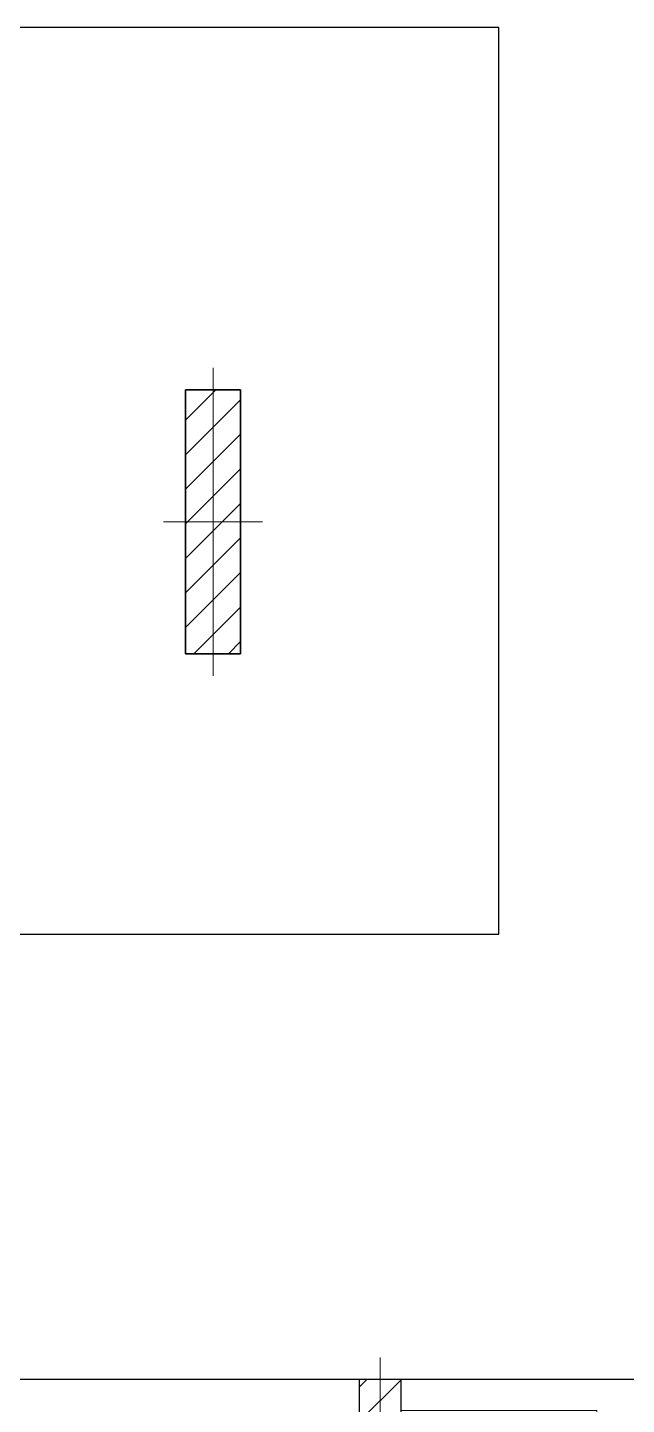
# Model space of a CAD drawing. Extents: x -40810 to 33675, y -2018 to 21213.
# Drawn here: x -18371 to -18099, y 8748 to 9374 of the extents above; entities that cross this region are included whole.
import ezdxf

# ---------------------------------------------------------------- set-up
doc = ezdxf.new("R2010")
doc.units = 0
doc.layers.get('0').update_dxf_attribs({"color": 1, "lineweight": 9})
for name, color, linetype in [('1', 5, 'Continuous'), ('3', 2, 'Continuous'), ('Nível', 160, 'Continuous')]:
    doc.layers.add(name, color=color, linetype=linetype)
doc.layers.add('PILAR_EIXOS', color=1, linetype='Continuous', lineweight=0)
pattern_1 = [(45, (33903.912, 13435.237), (-7.857724, 7.857724), [])]

# ---------------------------------------------------------------- blocks, each defined once
blk = doc.blocks.new('Eixos do pilar')
at = {"layer": 'PILAR_EIXOS'}
for p, q in [((0, -0.5), (0, 0.5)), ((-0.5, 0), (0.5, 0))]:
    blk.add_line(p, q, dxfattribs=at)

msp = doc.modelspace()

# ---------------------------------------------------------------- hatches: boundary and pattern name
at = {"linetype": 'ByBlock'}
h = msp.add_hatch(dxfattribs=at)
h.set_pattern_fill('ANSI31', color=4, scale=3.5)
h.set_pattern_definition(pattern_1)
h.paths.add_polyline_path([(-18299.575, 9089.05), (-18274.575, 9089.05), (-18274.575, 9209.05), (-18299.575, 9209.05)])
h = msp.add_hatch(dxfattribs=at)
h.set_pattern_fill('ANSI31', color=4, scale=3.5)
h.set_pattern_definition(pattern_1)
h.paths.add_polyline_path([(-18220.575, 8530.05), (-18201.575, 8530.05), (-18201.575, 8759.05), (-18220.575, 8759.05)])

# ---------------------------------------------------------------- linework, layer by layer
at = {"linetype": 'Continuous', "ltscale": 30}
for points in [[(-18157.175, 9373.8), (-18729.325, 9373.8), (-18729.325, 8961.55), (-18157.175, 8961.55)], [(-18299.575, 9209.05), (-18274.575, 9209.05), (-18274.575, 9089.05), (-18299.575, 9089.05)]]:
    msp.add_lwpolyline(points, close=True, dxfattribs=at)
msp.add_lwpolyline([(-18011.65, 8759.05), (-18105.575, 8759.05), (-18201.575, 8759.05), (-18201.575, 8745.05), (-18112.575, 8745.05), (-18112.575, 8484.05), (-18206.575, 8484.05), (-18206.575, 8530.05), (-18220.575, 8530.05), (-18220.575, 8470.05), (-18105.575, 8470.05), (-17853.575, 8470.05)], dxfattribs=at)
at = {"layer": '1'}
for points in [[(-18729.325, 8961.55), (-18157.175, 8961.55), (-18157.175, 9373.8), (-18729.325, 9373.8), (-18729.325, 8961.55)], [(-18220.575, 8759.05), (-18438.575, 8759.05)], [(-18105.575, 8759.05), (-18201.575, 8759.05)], [(-17895.075, 8759.05), (-18105.575, 8759.05)]]:
    msp.add_lwpolyline(points, dxfattribs=at)
at = {"layer": '3'}
for points in [[(-18299.575, 9089.05), (-18274.575, 9089.05), (-18274.575, 9209.05), (-18299.575, 9209.05), (-18299.575, 9089.05)], [(-18220.575, 8530.05), (-18201.575, 8530.05), (-18201.575, 8759.05), (-18220.575, 8759.05), (-18220.575, 8530.05)]]:
    msp.add_lwpolyline(points, dxfattribs=at)
at = {"layer": 'Nível', "linetype": 'Continuous', "ltscale": 30}
for points in [[(-18157.175, 9373.8), (-18729.325, 9373.8), (-18729.325, 8961.55), (-18157.175, 8961.55)], [(-18299.575, 9089.05), (-18299.575, 9209.05), (-18274.575, 9209.05), (-18274.575, 9089.05)]]:
    msp.add_lwpolyline(points, close=True, dxfattribs=at)

# ---------------------------------------------------------------- block references
at = {"layer": 'PILAR_EIXOS', "zscale": 100}
for p, xscale, yscale in [((-18287.075, 9149.05), 45, 140), ((-18211.075, 8644.55), 39, 249)]:
    msp.add_blockref('Eixos do pilar', p, dxfattribs=dict(at, xscale=xscale, yscale=yscale))

doc.saveas('drawing.dxf')
